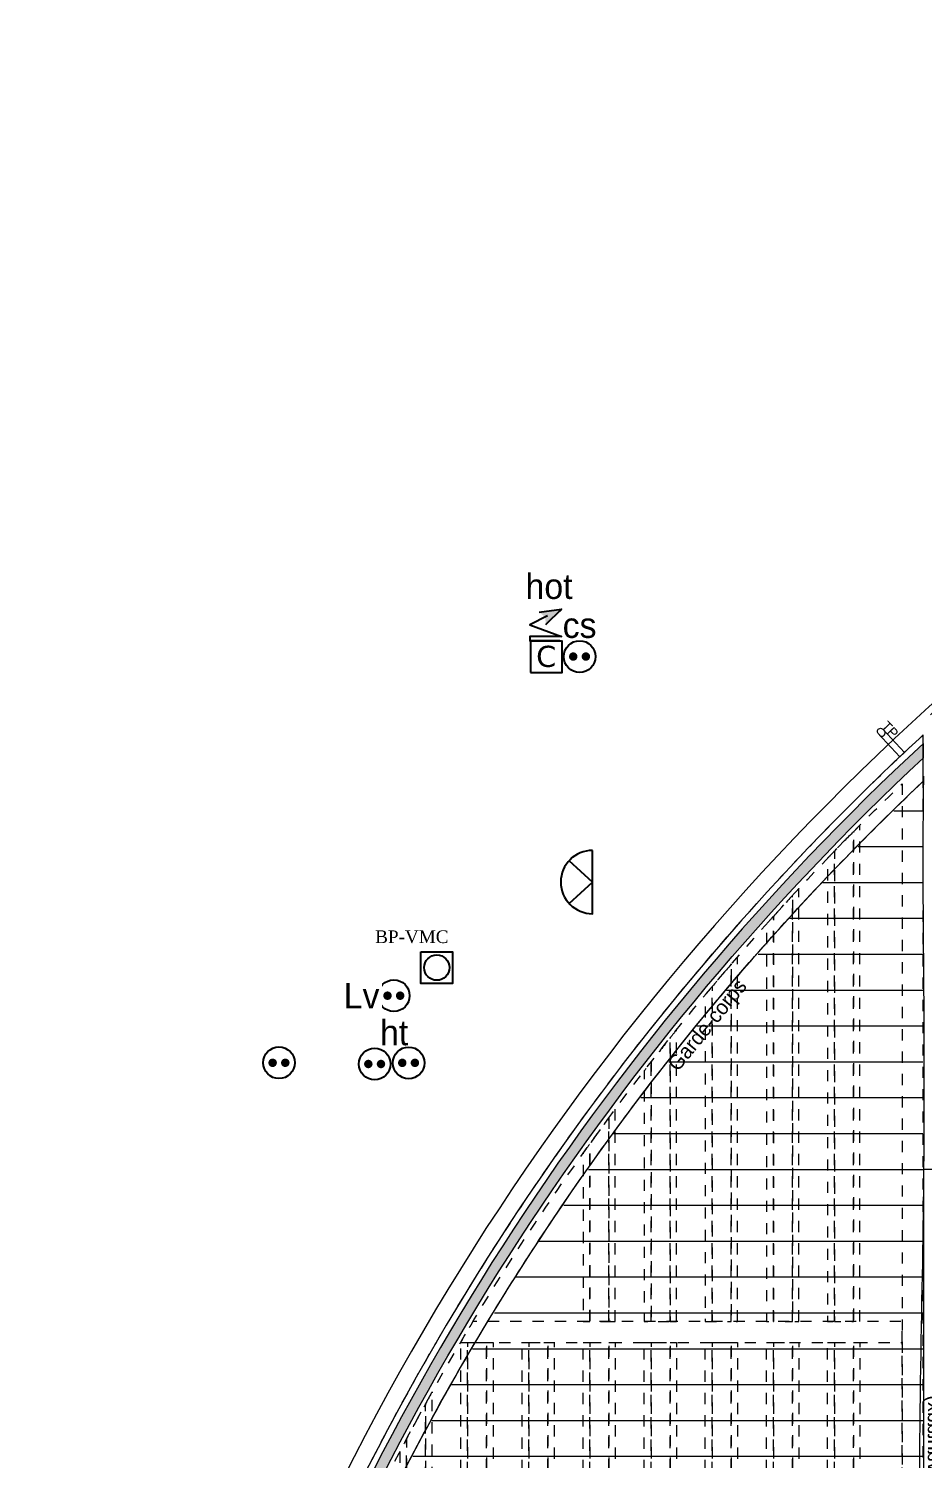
# Model space of a CAD drawing. Header units: centimetres. Extents: x 2738 to 7810, y 2495 to 5758.
# Drawn here: x 3399 to 3823, y 4831 to 5509 of the extents above; entities that cross this region are included whole.
import ezdxf

# ---------------------------------------------------------------- set-up
doc = ezdxf.new("R2010")
doc.units = ezdxf.units.CM
doc.header["$LTSCALE"] = 12.7
for name, pattern in [('Style de ligne -11', [0.6944444444444444, 0.41656, -0.2778844444444445]), ('Style de ligne -12', [0.3280839764644265, 0.1093613254881422, -0.2187226509762843]), ('Style de ligne -13', [0.29527559055118113, 0.1968503937007874, -0.09842519685039369]), ('VW-01', [0.83312, 0.41656, -0.41656])]:
    doc.linetypes.add(name, pattern=pattern)
doc.layers.get('0').update_dxf_attribs({"lineweight": 5})
for name, color, linetype, lineweight in [('B GÈnÈral', 7, 'Continuous', 5), ('B Général', 7, 'Continuous', 5), ('C ANNOTATIONS-prestations', 7, 'Continuous', 5), ('prlm-ELEC-CFO', 1, 'Continuous', 25)]:
    doc.layers.add(name, color=color, linetype=linetype, lineweight=lineweight)
doc.layers.add('prlm-VMC', color=93, linetype='Continuous')
doc.styles.add('Eurostile', font='')
doc.styles.add('Eurostile (bold)', font='')
doc.styles.add('prlm-elec-cfo', font='comic.ttf', dxfattribs={"height": 12})
doc.styles.add('prlm-vmc', font='pala.ttf', dxfattribs={"height": 14})
doc.styles.get('Eurostile').set_extended_font_data('Eurostile')
doc.styles.get('Eurostile (bold)').set_extended_font_data('Eurostile', bold=True)

# ---------------------------------------------------------------- blocks, each defined once
blk = doc.blocks.new('PF 300.220 + VR (3 vantaux)')
at = {"layer": 'B Général', "color": 7, "linetype": 'Continuous', "lineweight": 13}
for p, q in [((-150, 7), (-150, 17)), ((150, 7), (150, 17))]:
    blk.add_line(p, q, dxfattribs=at)
at = {"layer": 'B Général', "color": 7, "linetype": 'Continuous', "lineweight": 35}
for p, q in [((-150, 7), (-150, -9)), ((150, 7), (150, -9))]:
    blk.add_line(p, q, dxfattribs=at)
at = {"layer": 'B Général'}
blk.add_line((-143, 9), (47, 9), dxfattribs=at)
at = {"layer": 'B Général', "color": 7, "linetype": 'Style de ligne -13', "lineweight": 5, "flags": 128}
for points in [[(-147.5000000000055, 117.0000000000001), (-146.5000000000055, 117.0000000000001), (-146.5000000000055, 116.0000000000001), (-140.0000000000056, 116.0000000000005), (-140, 18.50000000000034), (-146.5000000000001, 18.50000000000005), (-146.5, 17.50000000000005), (-147.5, 17.5)], [(51.50000027746787, 114.9999999985771), (50.50000027746768, 115.000000001423), (50.50000028031378, 116.0000000014229), (44.00000028031373, 116.0000000199209), (44.00000000284588, 18.5000000199208), (50.50000000284575, 18.50000000142309), (50.49999999999999, 17.500000001423), (51.50000000000001, 17.499999998577)]]:
    blk.add_lwpolyline(points, close=True, dxfattribs=at)
at = {"layer": 'B Général', "lineweight": 5, "flags": 128}
for points in [[(-143, 10.5), (-143, 9), (-150, 9), (-150, 17), (-145.5, 17), (-145.5, 10.5)], [(-54.5, 18), (-139, 18), (-139, 15.5), (-54.5, 15.5)], [(-41.5, 18), (43, 18), (43, 15.5), (-41.5, 15.5)], [(56.5, 17), (56.5, 14.25), (54, 14.25), (54, 11.75), (56.5, 11.75), (56.5, 9), (47, 9), (47, 10.5), (49.5, 10.5), (49.5, 17)], [(145.5, 14.25), (54, 14.25), (54, 11.75), (145.5, 11.75)], [(143, 17), (56.5, 17), (56.5, 14.25), (143, 14.25)], [(145.5, 14.25), (143, 14.25), (143, 17), (150, 17), (150, 9), (143, 9), (143, 11.75), (145.5, 11.75)], [(-150, 9), (-150, 5), (-145.5, 5), (-145.5, 6), (-148, 6), (-148, 8), (-145.5, 8), (-145.5, 9)], [(-54.5, 13), (-139, 13), (-139, 10.5), (-54.5, 10.5)], [(-41.5, 13), (43, 13), (43, 10.5), (-41.5, 10.5)], [(143, 11.75), (56.5, 11.75), (56.5, 9), (143, 9)], [(150, 9), (150, 5), (145.5, 5), (145.5, 6), (148, 6), (148, 8), (145.5, 8), (145.5, 9)]]:
    blk.add_lwpolyline(points, close=True, dxfattribs=at)
at = {"layer": 'B Général', "color": 7, "linetype": 'Continuous', "lineweight": 5, "flags": 128}
for points in [[(-139, 15.5), (-141.5, 15.5), (-141.5, 13), (-139, 13), (-139, 10.5), (-145.5, 10.5), (-145.5, 17), (-146.5, 17), (-146.5, 18), (-139, 18)], [(-54.5, 15.5), (-52, 15.5), (-52, 13), (-54.5, 13), (-54.5, 10.5), (-48, 10.5), (-48, 17), (-47, 17), (-47, 18), (-54.5, 18)], [(-41.5, 15.5), (-44, 15.5), (-44, 13), (-41.5, 13), (-41.5, 10.5), (-48, 10.5), (-48, 17), (-47, 17), (-47, 18), (-41.5, 18)], [(43, 15.5), (45.5, 15.5), (45.5, 13), (43, 13), (43, 10.5), (49.5, 10.5), (49.5, 17), (50.5, 17), (50.5, 18), (43, 18)]]:
    blk.add_lwpolyline(points, close=True, dxfattribs=at)
at = {"layer": 'B Général', "color": 7, "linetype": 'Style de ligne -11', "lineweight": 5, "flags": 128}
blk.add_lwpolyline([(-150, 9), (150, 9), (150, -11), (-150, -11)], close=True, dxfattribs=at)
at = {"layer": 'B Général', "lineweight": 13, "flags": 128}
blk.add_lwpolyline([(150, -9), (150, -17), (-150, -17), (-150, -9)], dxfattribs=at)
at = {"layer": 'B Général'}
for centre in [(-147, 17.5), (51, 17.5)]:
    blk.add_circle(centre, 0.5, dxfattribs=at)
at = {"layer": 'B Général', "color": 7, "linetype": 'Style de ligne -12', "lineweight": 5}
for centre, start, end in [((-147, 17.5), 0.2938219346506606, 90.28791606656031), ((51, 17.5), 94.06494714468896, 179.7061780653493)]:
    blk.add_arc(centre, 99.00128204285329, start, end, dxfattribs=at)
at = {"layer": 'B Général', "insert": (2.00000047694596, 4.576685564221583), "char_height": 7.059000651041666, "attachment_point": 2, "rotation": 359.9999977054835, "line_spacing_factor": 0.8941417206159927, "style": 'Eurostile'}
blk.add_mtext('PF + VR', dxfattribs=at)
at = {"layer": 'C ANNOTATIONS-prestations', "rotation": 359.9999977054835}
for s, insert, char_height, attachment_point, line_spacing_factor, style in [('3', (-141.1461041051009, -4.765777264293021), 9.412000868055555, 1, 0.8941417206159925, 'Eurostile (bold)'), ('300x220 (3 vantaux) ', (-5.213432080560767e-08, -7.824330737808988), 7.059000651041666, 2, 0.8941417206159927, 'Eurostile')]:
    blk.add_mtext(s, dxfattribs=dict(at, insert=insert, char_height=char_height, attachment_point=attachment_point, line_spacing_factor=line_spacing_factor, style=style))
blk = doc.blocks.new('Groupe-20-1')
at = {"layer": 'C ANNOTATIONS-prestations', "linetype": 'VW-01'}
blk.add_line((3812.880895485846, 4472.817994811689), (3812.880895485846, 4886.471116233388), dxfattribs=at)
at = {"layer": 'C ANNOTATIONS-prestations', "linetype": 'VW-01', "flags": 128}
for points in [[(3430.216757975874, 4462.817994811689), (3822.880895485845, 4462.817994811689), (3822.880895485845, 5174.467590257614, 0.1227869976506635), (3492.651518043147, 4670.809809257345)], [(3812.880895485846, 5151.313303876676), (3812.880895485846, 4472.817994811689), (3443.659368062051, 4472.817994811689), (3502.165381782556, 4667.721794179194, -0.1180044768703753), (3812.880895485846, 5151.313303876676)], [(3789.765273421432, 4896.471116738918), (3789.765311788216, 5128.540986847147, 0.002603875345925145), (3780.771135442933, 5119.349162921862), (3780.771098595781, 4896.471118225873)], [(3792.82307871821, 4896.471116233387), (3792.823117594462, 5131.622748892947), (3792.823117592598, 5131.622748891075, 0.000879014116307717), (3789.765311787746, 5128.540986846694), (3789.765311788194, 5128.540986847147), (3789.765273421431, 4896.471116738917)], [(3780.771098595781, 4896.471118225872), (3780.771135442953, 5119.349162921862, 0.0009457548690168085), (3777.528120500887, 5115.987468815907), (3777.528084209485, 4896.471118762021)], [(3763.888747492888, 4896.459300548356), (3763.888781401884, 5101.565091785214, 0.0009105995535612822), (3760.830975559883, 5098.267202768045), (3760.830942196109, 4896.459301053886)], [(3760.830942196109, 4896.459301053887), (3760.83097555987, 5098.267202768045), (3760.830975558216, 5098.267202766253, 0.002699530658913706), (3751.836799107109, 5088.4252666742), (3751.836767370459, 4896.459302540843)], [(3751.836767370459, 4896.459302540841), (3751.8367991071, 5088.4252666742, 0.0009812903562447669), (3748.593784125374, 5084.823689064053), (3748.593752984163, 4896.45930307699)], [(3734.86742714987, 4896.459305346287), (3734.867455717729, 5069.258204054988), (3734.86745571591, 5069.258204052891, 0.0009471872325473374), (3731.809649836049, 5065.71785176606), (3731.809649835644, 5065.717851765588), (3731.809621853092, 4896.459305851817)], [(3731.809621853092, 4896.459305851817), (3731.809649835644, 5065.717851765588, 0.002810595136484329), (3722.815473261997, 5055.144719691065), (3722.815447027441, 4896.459307338772)], [(3722.815447027441, 4896.459307338772), (3722.815473261998, 5055.144719691065), (3722.815473260524, 5055.144719689313, 0.001022651038474857), (3719.572458234982, 5051.272622987826), (3719.572458235548, 5051.272622988504), (3719.572432641145, 4896.459307874921)], [(3705.933095926503, 4896.459310129835), (3705.933118768963, 5034.626895997861, 0.0009898283686257548), (3702.875312841589, 5030.812601137714), (3702.875290629725, 4896.459310635365)], [(3702.875290629725, 4896.459310635365), (3702.875312841589, 5030.812601137714), (3702.875312842117, 5030.812601138375, 0.002940407645036712), (3693.881136131495, 5019.410803316964), (3693.881136130944, 5019.410803316258), (3693.881115804074, 4896.45931212232)], [(3693.881115804074, 4896.45931212232), (3693.881136130944, 5019.410803316258), (3693.881136131338, 5019.410803316763, 0.001071138491767854), (3690.638121055395, 5015.23114571967), (3690.638121053648, 5015.231145717409), (3690.638101417778, 4896.459312658469)], [(3673.853970286707, 4896.459315433294), (3673.853986245443, 4992.989192857091, 0.003095456168160875), (3664.859809375991, 4980.626823376063), (3664.859795461057, 4896.459316920249)], [(3676.911775583486, 4896.459314927764), (3676.911792225118, 4997.119843452089), (3676.911792223381, 4997.119843449753, 0.001040577019771817), (3673.853986247281, 4992.989192859585), (3673.853986245443, 4992.989192857091), (3673.853970286707, 4896.459315433294)], [(3664.859795461057, 4896.459316920249), (3664.859809375992, 4980.626823376063), (3664.859809375413, 4980.626823375256, 0.001129269182121212), (3661.616794239523, 4976.089243452388), (3661.61678107476, 4896.459317456398)], [(3812.880895485846, 4886.471116233388), (3812.880895485846, 4896.471116233387), (3609.485474852464, 4896.471116233388, 0.002355669056065719), (3603.539189308141, 4886.471116233388)], [(3590.021791719695, 4684.632768581941), (3590.021821192161, 4862.903384760266), (3590.021821191237, 4862.903384758612, 0.001274639192149008), (3586.964014985636, 4857.400589442945), (3586.963986422916, 4684.63276908747)], [(3586.963986422916, 4684.63276908747), (3586.964014985638, 4857.400589442945), (3586.964014985938, 4857.400589443488, 0.003819475390077974), (3577.969837418664, 4840.819101417546), (3577.969811597267, 4684.632770574427)], [(3574.72682027427, 4834.68836946421), (3574.72679721097, 4684.632771110576), (3577.969811597266, 4684.632770574426), (3577.969835714231, 4840.819098217194, 0.001404288272351842), (3574.72682027427, 4834.68836946421)]]:
    blk.add_lwpolyline(points, format="xyb", close=True, dxfattribs=at)
for points in [[(3603.661161801743, 4886.462766327025), (3606.904176188039, 4886.462765790876), (3606.904142820634, 4684.632765790879), (3603.661128434338, 4684.632766327028)], [(3606.904176188038, 4886.462765790876), (3615.898351013688, 4886.46276430392), (3615.898317646283, 4684.632764303923), (3606.904142820633, 4684.632765790879)], [(3615.898351013688, 4886.46276430392), (3618.956156310467, 4886.46276379839), (3618.956122943062, 4684.632763798393), (3615.898317646283, 4684.632764303923)], [(3632.682482144759, 4886.462761529096), (3635.925496531055, 4886.462760992947), (3635.92546316365, 4684.632760992949), (3632.682448777354, 4684.632761529098)], [(3635.925496531055, 4886.462760992947), (3644.919671356706, 4886.462759505991), (3644.919637989301, 4684.632759505994), (3635.92546316365, 4684.632760992949)], [(3644.919671356706, 4886.462759505991), (3647.977476653484, 4886.462759000461), (3647.97744328608, 4684.632759000464), (3644.919637989301, 4684.632759505994)], [(3661.616813368128, 4886.462756745546), (3664.859827754424, 4886.462756209397), (3664.859794387019, 4684.632756209399), (3661.616780000723, 4684.632756745549)], [(3664.859827754424, 4886.462756209397), (3673.854002580074, 4886.462754722442), (3673.85396921267, 4684.632754722445), (3664.859794387019, 4684.632756209399)], [(3673.854002580074, 4886.462754722442), (3676.911807876853, 4886.462754216912), (3676.911774509448, 4684.632754216915), (3673.85396921267, 4684.632754722445)], [(3690.638133711145, 4886.462751947617), (3693.881148097441, 4886.462751411467), (3693.881114730037, 4684.63275141147), (3690.63810034374, 4684.63275194762)], [(3693.881148097441, 4886.462751411467), (3702.875322923092, 4886.462749924513), (3702.875289555687, 4684.632749924514), (3693.881114730037, 4684.63275141147)], [(3702.875322923092, 4886.462749924513), (3705.93312821987, 4886.462749418983), (3705.933094852466, 4684.632749418985), (3702.875289555687, 4684.632749924514)], [(3719.572464934512, 4886.462747164069), (3722.815479320809, 4886.46274662792), (3722.815445953404, 4684.632746627923), (3719.572431567108, 4684.632747164072)], [(3722.815479320809, 4886.46274662792), (3731.809654146459, 4886.462745140964), (3731.809620779054, 4684.632745140967), (3722.815445953404, 4684.632746627923)], [(3731.809654146459, 4886.462745140964), (3734.867459443238, 4886.462744635434), (3734.867426075833, 4684.632744635437), (3731.809620779054, 4684.632745140967)], [(3748.59378527753, 4886.462742366139), (3751.836799663826, 4886.462741829989), (3751.836766296422, 4684.632741829992), (3748.593751910125, 4684.632742366141)], [(3751.836799663826, 4886.462741829991), (3760.830974489477, 4886.462740343035), (3760.830941122072, 4684.632740343038), (3751.836766296422, 4684.632741829993)], [(3760.830974489477, 4886.462740343033), (3763.888779786255, 4886.462739837503), (3763.888746418851, 4684.632739837506), (3760.830941122072, 4684.632740343036)], [(3777.528116502851, 4886.474558051169), (3780.771130889148, 4886.47455751502), (3780.771097521743, 4684.644557515023), (3777.528083135447, 4684.644558051172)], [(3780.771130889143, 4886.474557515021), (3789.765305714793, 4886.474556028065), (3789.765272347394, 4684.644556028068), (3780.771097521744, 4684.644557515023)], [(3789.765305714774, 4886.474556028064), (3792.823111011552, 4886.474555522535), (3792.823077644172, 4684.644555522538), (3789.765272347393, 4684.644556028067)]]:
    blk.add_lwpolyline(points, close=True, dxfattribs=at)
blk = doc.blocks.new('TP')
at = {"linetype": 'Continuous', "lineweight": 5, "flags": 128}
blk.add_lwpolyline([(-6.701798500169389, -4.992500000000291, -0.9999999999999999), (-6.701798500169389, -1.992500000000291), (8.298201499830611, -1.992500000000291), (8.298201499830611, -4.992500000000291)], format="xyb", close=True, dxfattribs=at)
at = {"linetype": 'Continuous', "lineweight": 5}
blk.add_arc((-5.701798500169389, -3.492500000000291), 1.5, 270, 90, dxfattribs=at)
at = {"insert": (-8.298201499830611, -1.992500000000292), "char_height": 4.706000434027778, "attachment_point": 7, "line_spacing_factor": 0.8941417206159925, "style": 'Eurostile'}
blk.add_mtext('TP', dxfattribs=at)
blk = doc.blocks.new('xi.ECAP')
at = {"color": 0}
blk.add_wipeout([(-14.99999081525246, 0), (-10.130119485649638, 11.062619365478723), (-7.275265660729551e-12, 14.999990815245182), (10.130096317872752, 11.062588894463785), (14.999990815237908, -3.552713678800501e-15)], dxfattribs=at).dxf.layer = 'prlm-ELEC-CFO'
at = {"layer": 'prlm-ELEC-CFO', "color": 0, "linetype": 'ByBlock', "lineweight": -2, "flags": 128}
blk.add_lwpolyline([(14.9999908152379, -7.105427357601002e-15, 0.9999999999999999), (-14.99999081525246, 3.552713678800501e-15)], format="xyb", close=True, dxfattribs=at)
at = {"layer": 'prlm-ELEC-CFO', "color": 0}
blk.add_lwpolyline([(-10.13011948564964, 11.06261936547872), (0, 0), (10.13012206094489, 11.06261700722946)], dxfattribs=at)
blk = doc.blocks.new('xi.PCHT')
at = {"color": 0, "lineweight": 5}
blk.add_wipeout([(-7.500000000000002, -7.5), (7.499999999999995, -7.5), (7.4999999999999964, 7.4999999999999964), (-7.499999999999998, 7.4999999999999964)], dxfattribs=at).dxf.layer = 'prlm-ELEC-CFO'
at = {"layer": 'prlm-ELEC-CFO', "color": 0, "linetype": 'ByBlock', "lineweight": 5, "const_width": 2}
for points in [[(-4.000000000000002, 0, 1), (-2.000000000000002, 0, 1)], [(1.999999999999998, 0, 1), (3.999999999999998, 0, 1)]]:
    blk.add_lwpolyline(points, format="xyb", close=True, dxfattribs=at)
at = {"layer": 'prlm-ELEC-CFO', "color": 0, "linetype": 'ByBlock', "lineweight": -2}
blk.add_circle((-3.552713678800501e-15, 0), 7.5, dxfattribs=at)
blk = doc.blocks.new('xi.PC')
at = {"color": 0, "lineweight": 5}
blk.add_wipeout([(-7.500000000000002, -7.5), (7.499999999999995, -7.5), (7.4999999999999964, 7.4999999999999964), (-7.499999999999998, 7.4999999999999964)], dxfattribs=at).dxf.layer = 'prlm-ELEC-CFO'
at = {"layer": 'prlm-ELEC-CFO', "color": 0, "linetype": 'ByBlock', "lineweight": 5, "const_width": 2}
for points in [[(-4.000000000000002, 0, 1), (-2.000000000000002, 0, 1)], [(1.999999999999998, 0, 1), (3.999999999999998, 0, 1)]]:
    blk.add_lwpolyline(points, format="xyb", close=True, dxfattribs=at)
at = {"layer": 'prlm-ELEC-CFO', "color": 0, "linetype": 'ByBlock', "lineweight": -2}
blk.add_circle((-3.552713678800501e-15, 0), 7.5, dxfattribs=at)
blk = doc.blocks.new('xi.LV')
at = {"color": 0, "lineweight": 5}
blk.add_wipeout([(-7.500000000000002, -7.5), (7.499999999999995, -7.5), (7.4999999999999964, 7.4999999999999964), (-7.499999999999998, 7.4999999999999964)], dxfattribs=at).dxf.layer = 'prlm-ELEC-CFO'
at = {"layer": 'prlm-ELEC-CFO', "color": 0, "linetype": 'ByBlock', "lineweight": 5, "const_width": 2}
for points in [[(-4.000000000000002, 0, 1), (-2.000000000000002, 0, 1)], [(1.999999999999998, 0, 1), (3.999999999999998, 0, 1)]]:
    blk.add_lwpolyline(points, format="xyb", close=True, dxfattribs=at)
at = {"layer": 'prlm-ELEC-CFO', "color": 0, "linetype": 'ByBlock', "lineweight": -2}
blk.add_circle((-3.552713678800501e-15, 0), 7.5, dxfattribs=at)
blk = doc.blocks.new('xi.SF32')
at = {"layer": 'prlm-ELEC-CFO', "color": 0, "flags": 128}
blk.add_lwpolyline([(-7.500000000000005, -7.5), (7.499999999999995, -7.5), (7.499999999999997, 7.5), (-7.500000000000003, 7.5)], close=True, dxfattribs=at)
at = {"layer": 'prlm-ELEC-CFO', "color": 0, "linetype": 'ByBlock', "insert": (-5.329070518200751e-15, 3.637978807091713e-12), "char_height": 10, "width": 11.36, "attachment_point": 5}
blk.add_mtext('{\\fVerdana|b0|i0|c0|p34;C}', dxfattribs=at)
blk = doc.blocks.new('xi.PCS')
at = {"color": 0, "lineweight": 5}
blk.add_wipeout([(-7.500000000000002, -7.5), (7.499999999999995, -7.5), (7.4999999999999964, 7.4999999999999964), (-7.499999999999998, 7.4999999999999964)], dxfattribs=at).dxf.layer = 'prlm-ELEC-CFO'
at = {"layer": 'prlm-ELEC-CFO', "color": 0, "linetype": 'ByBlock', "lineweight": 5, "const_width": 2}
for points in [[(-4.000000000000002, 0, 1), (-2.000000000000002, 0, 1)], [(1.999999999999998, 0, 1), (3.999999999999998, 0, 1)]]:
    blk.add_lwpolyline(points, format="xyb", close=True, dxfattribs=at)
at = {"layer": 'prlm-ELEC-CFO', "color": 0, "linetype": 'ByBlock', "lineweight": -2}
blk.add_circle((-3.552713678800501e-15, 0), 7.5, dxfattribs=at)
blk = doc.blocks.new('xi.hot')
at = {"layer": 'prlm-ELEC-CFO', "lineweight": 5}
blk.add_hatch(color=0, dxfattribs=at).paths.add_polyline_path([(-2.999999999999967, 6.000000000000014), (-0.1026311234992878, 3.698684438250361), (0, 0), (7.500000000000002, 7.5)])
at = {"layer": 'prlm-ELEC-CFO', "color": 0}
for points in [[(-2.999999999999967, 6.000000000000014), (7.500000000000002, 7.5), (-2.775557561562891e-17, 8.881784197001252e-16)], [(0.954681274365611, 4.227340637182806), (-7.499999999999992, 7.105427357601002e-15), (7.500000000000009, -5.499999999999993), (-7.499999999999991, -5.499999999999986), (-7.499999999999992, -7.499999999999986), (7.500000000000008, -7.499999999999993)]]:
    blk.add_lwpolyline(points, dxfattribs=at)
blk = doc.blocks.new('xi.bp-vmc-cui')
at = {"layer": 'prlm-VMC', "color": 0, "linetype": 'ByBlock', "lineweight": -2, "flags": 128}
blk.add_lwpolyline([(-7.499999999997726, 7.500000000006138), (7.500000000002277, 7.500000000006138), (7.500000000002274, -7.499999999993863), (-7.499999999997726, -7.499999999993861)], close=True, dxfattribs=at)
at = {"layer": 'prlm-VMC', "color": 0, "linetype": 'ByBlock', "lineweight": -2}
blk.add_circle((0, 0), 6, dxfattribs=at)

msp = doc.modelspace()

# ---------------------------------------------------------------- hatches: boundary and pattern name
at = {"layer": 'B GÈnÈral', "linetype": 'Continuous', "lineweight": 5, "true_color": 0x808080}
h = msp.add_hatch(dxfattribs=at)
h.set_pattern_fill('02_ISOLANT', color=8, style=0, pattern_type=2)
h.set_pattern_definition([(44.99999999999999, (0, 0), (-5.656854249492381, 5.656854249492381), []), (135, (0, 0), (5.65685424949238, 5.656854249492379), [])])
edge = h.paths.add_edge_path()
edge.add_arc((4667.759200453937, 4260.406289188982), 1244.726036363667, 127.0090176936405, 132.2445666282456)
edge.add_line((3830.934106626033, 5181.854425516536), (3822.950600617477, 5185.404100984114))
edge.add_arc((4667.759200452927, 4260.406289190192), 1252.726036362092, 126.99430808273581, 132.4057257703274, ccw=False)
edge.add_line((3913.949245133289, 5260.952676640811), (3918.507924255253, 5254.370790927473))
at = {"layer": 'B GÈnÈral', "linetype": 'Continuous', "lineweight": 0, "true_color": 0xdddddd}
h = msp.add_hatch(color=254, dxfattribs=at)
edge = h.paths.add_edge_path()
edge.add_line((3495.505704228578, 4669.883494892154), (3434.470942886358, 4466.555561187473))
edge.add_line((3434.470942886358, 4466.555561187473), (3439.25983841176, 4465.11803565832))
edge.add_line((3439.25983841176, 4465.11803565832), (3500.262629696221, 4668.339466025598))
edge.add_arc((4667.952634719333, 4260.286558785475), 1236.934566958977, 133.0896657085337, 160.7378732999703, ccw=False)
edge.add_line((3822.95060026935, 5163.601943749874), (3822.95060026935, 5170.442788606366))
edge.add_arc((4667.776061275731, 4260.413399070511), 1241.726036363756, 132.8720792325753, 160.7458633099025)
edge.add_line((3495.505704228578, 4669.883494892154), (3495.505704228578, 4669.883494892154))
at = {"layer": 'B GÈnÈral', "linetype": 'Continuous', "lineweight": 5, "true_color": 0x444444}
h = msp.add_hatch(dxfattribs=at)
h.set_pattern_fill('H_BARDAGE V 150', color=250, angle=90, style=0, pattern_type=2)
h.set_pattern_definition([(180, (3612.957832238616, 4730.505851743296), (1.04094977927525e-15, 17), [])])
h.paths.add_polyline_path([(3822.95060026935, 5152.62279874838), (3771.349757336618, 5100.763060843879), (3722.926717749292, 5045.924309545074), (3677.853139676099, 4988.300946517843), (3636.288807548385, 4928.097244790581), (3598.381065629843, 4865.526624612054), (3564.264295685688, 4800.810896883273), (3534.059440603479, 4734.179476844743), (3507.87357565435, 4665.868570806586), (3410.501497987357, 4341.488448446045), (3402.965064207884, 4308.388904741533), (3822.95060026935, 4308.388904738212), (3822.863936856294, 4503.608010453634), (3822.802034418398, 4673.201439322156), (3822.76489295566, 4817.169191343778), (3822.752512468081, 4935.511266518499), (3822.76489295566, 5028.22766484632), (3822.802034418398, 5095.318386327241), (3822.863936856294, 5136.783430961261)])

# ---------------------------------------------------------------- linework, layer by layer
at = {"layer": 'B Général', "color": 7, "linetype": 'Continuous', "lineweight": 5, "flags": 128}
msp.add_lwpolyline([(4568.803185940352, 5509.223589664536, 0.2972460789092191), (3485.09885499022, 4673.447475045303), (3485.040324076622, 4673.279878274472), (3420.82144369265, 4459.344540998516)], format="xyb", dxfattribs=at)
for points in [[(3492.651518043147, 4670.809809257345), (3431.597605571144, 4467.418076504954), (3446.922071252376, 4462.817994811686), (3507.87357565435, 4665.868570806586, -0.1196161906982047), (3822.778758606518, 5152.460602819238), (3822.778758606518, 5174.37317065982, 0.1227586399883607), (3492.651518043147, 4670.809809257345)], [(3495.505704228578, 4669.883494892154), (3434.470942886358, 4466.555561187473), (3439.25983841176, 4465.11803565832), (3500.262629696221, 4668.339466025598, -0.1212267278422185), (3822.95060026935, 5163.601943749874), (3822.95060026935, 5170.442788606366, 0.1222255750959928), (3495.505704228578, 4669.883494892154)]]:
    msp.add_lwpolyline(points, format="xyb", close=True, dxfattribs=at)
at = {"layer": 'B Général', "color": 7, "linetype": 'Continuous', "lineweight": 5}
msp.add_rational_spline([(3822.95060026935, 5152.62279874838), (3606.319361984027, 4947.496529266723), (3507.87357565435, 4665.868570806586), (3459.187536820854, 4503.678509626316), (3410.501497987357, 4341.488448446045), (3406.73328109762, 4324.938676593789), (3402.965064207884, 4308.388904741533), (3612.957832238616, 4308.388904739872), (3822.95060026935, 4308.388904738212), (3822.554424666812, 5140.516681293703), (3822.95060026935, 5152.62279874838)], [1, 0.9717657389282524, 1, 1, 1, 1, 1, 1, 1, 1, 1], degree=2, knots=[0, 0, 0, 1, 1, 2, 2, 3, 3, 4, 4, 5, 5, 5], dxfattribs=at)

# ---------------------------------------------------------------- block references
at = {"layer": 'B Général', "color": 7, "rotation": 313.3075967430764}
msp.add_blockref('TP', (3809.758046464018, 5173.583042120717), dxfattribs=at)
at = {"layer": 'B Général', "color": 7, "xscale": -1, "rotation": 270}
msp.add_blockref('PF 300.220 + VR (3 vantaux)', (3839.950600617469, 4818.403214596225), dxfattribs=at)
at = {"layer": 'C ANNOTATIONS-prestations'}
msp.add_blockref('Groupe-20-1', (0, 0), dxfattribs=at)
at = {"layer": 'prlm-ELEC-CFO'}
for name, p in [('xi.SF32', (3644.162684625377, 5211.574333934732)), ('xi.bp-vmc-cui', (3592.289801755623, 5064.130017161956))]:
    msp.add_blockref(name, p, dxfattribs=at)

# ---------------------------------------------------------------- texts
at = {"layer": 'B Général', "color": 7, "insert": (3701.041941258102, 5018.938865735133), "char_height": 7.059000651041666, "attachment_point": 1, "rotation": 50.781997985812495, "line_spacing_factor": 0.8941417206159927, "style": 'Eurostile'}
msp.add_mtext('Garde-corps', dxfattribs=at)
at = {"layer": 'prlm-ELEC-CFO', "insert": (3563.075852940276, 5081.78558026739), "char_height": 6, "attachment_point": 1, "style": 'prlm-vmc'}
msp.add_mtext_dynamic_manual_height_columns('BP-VMC', width=101.1297767342624, gutter_width=50, heights=[0], dxfattribs=at)

# ---------------------------------------------------------------- next in the draw order: block references
at = {"layer": 'prlm-ELEC-CFO'}
for name, p in [('xi.PCS', (3659.965251778141, 5211.574333934732)), ('xi.PC', (3517.46525179568, 5019.024386170183)), ('xi.PCHT', (3562.817458890902, 5018.446261170178))]:
    msp.add_blockref(name, p, dxfattribs=at)
at = {"layer": 'prlm-ELEC-CFO', "rotation": 90}
msp.add_blockref('xi.ECAP', (3666.067229937216, 5104.689961477217), dxfattribs=at)

# ---------------------------------------------------------------- next in the draw order: texts
at = {"layer": 'prlm-ELEC-CFO', "lineweight": 20, "insert": (3645.489243102542, 5250.879553285969), "char_height": 12, "attachment_point": 2, "line_spacing_factor": 0.8, "style": 'prlm-elec-cfo', "bg_fill": 3, "box_fill_scale": 0.95, "bg_fill_color": 256, "bg_fill_transparency": 0}
msp.add_mtext('hot', dxfattribs=at)

# ---------------------------------------------------------------- next in the draw order: texts
at = {"layer": 'prlm-ELEC-CFO', "lineweight": 20, "char_height": 12, "attachment_point": 5, "line_spacing_factor": 0.8, "style": 'prlm-elec-cfo', "bg_fill": 3, "box_fill_scale": 1.1, "bg_fill_color": 256, "bg_fill_transparency": 0}
for s, insert in [('cs', (3659.965251778141, 5226.319151265436)), ('ht', (3572.08211883685, 5033.250079088239))]:
    msp.add_mtext(s, dxfattribs=dict(at, insert=insert))

# ---------------------------------------------------------------- next in the draw order: block references
at = {"layer": 'prlm-ELEC-CFO'}
for name, p in [('xi.hot', (3643.865584861209, 5226.596064343945)), ('xi.LV', (3571.910884110304, 5050.825740648812)), ('xi.PCHT', (3578.910853473593, 5018.991044304476))]:
    msp.add_blockref(name, p, dxfattribs=at)

# ---------------------------------------------------------------- next in the draw order: texts
at = {"layer": 'prlm-ELEC-CFO', "lineweight": 20, "insert": (3556.628258931157, 5050.825740648813), "char_height": 12, "attachment_point": 5, "line_spacing_factor": 0.8, "style": 'prlm-elec-cfo', "bg_fill": 3, "box_fill_scale": 1.1, "bg_fill_color": 256, "bg_fill_transparency": 0}
msp.add_mtext('Lv', dxfattribs=at)

doc.saveas('drawing.dxf')
